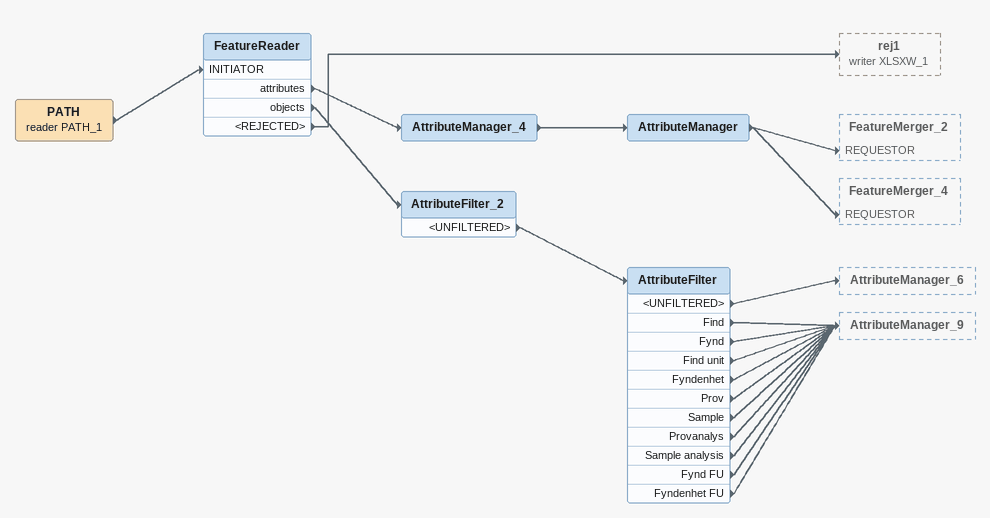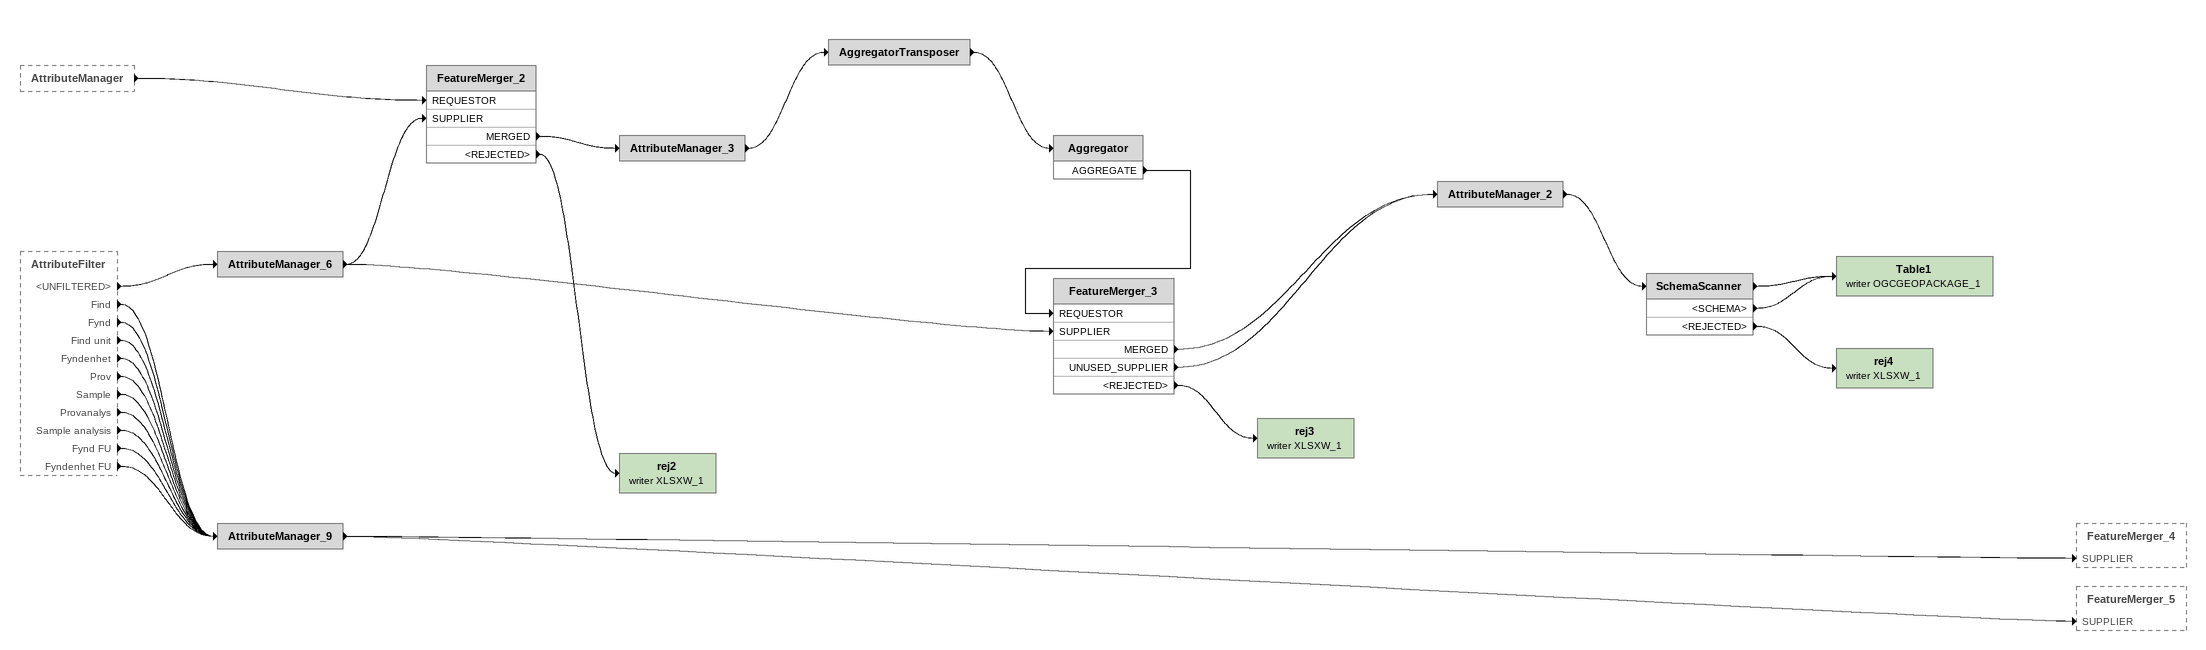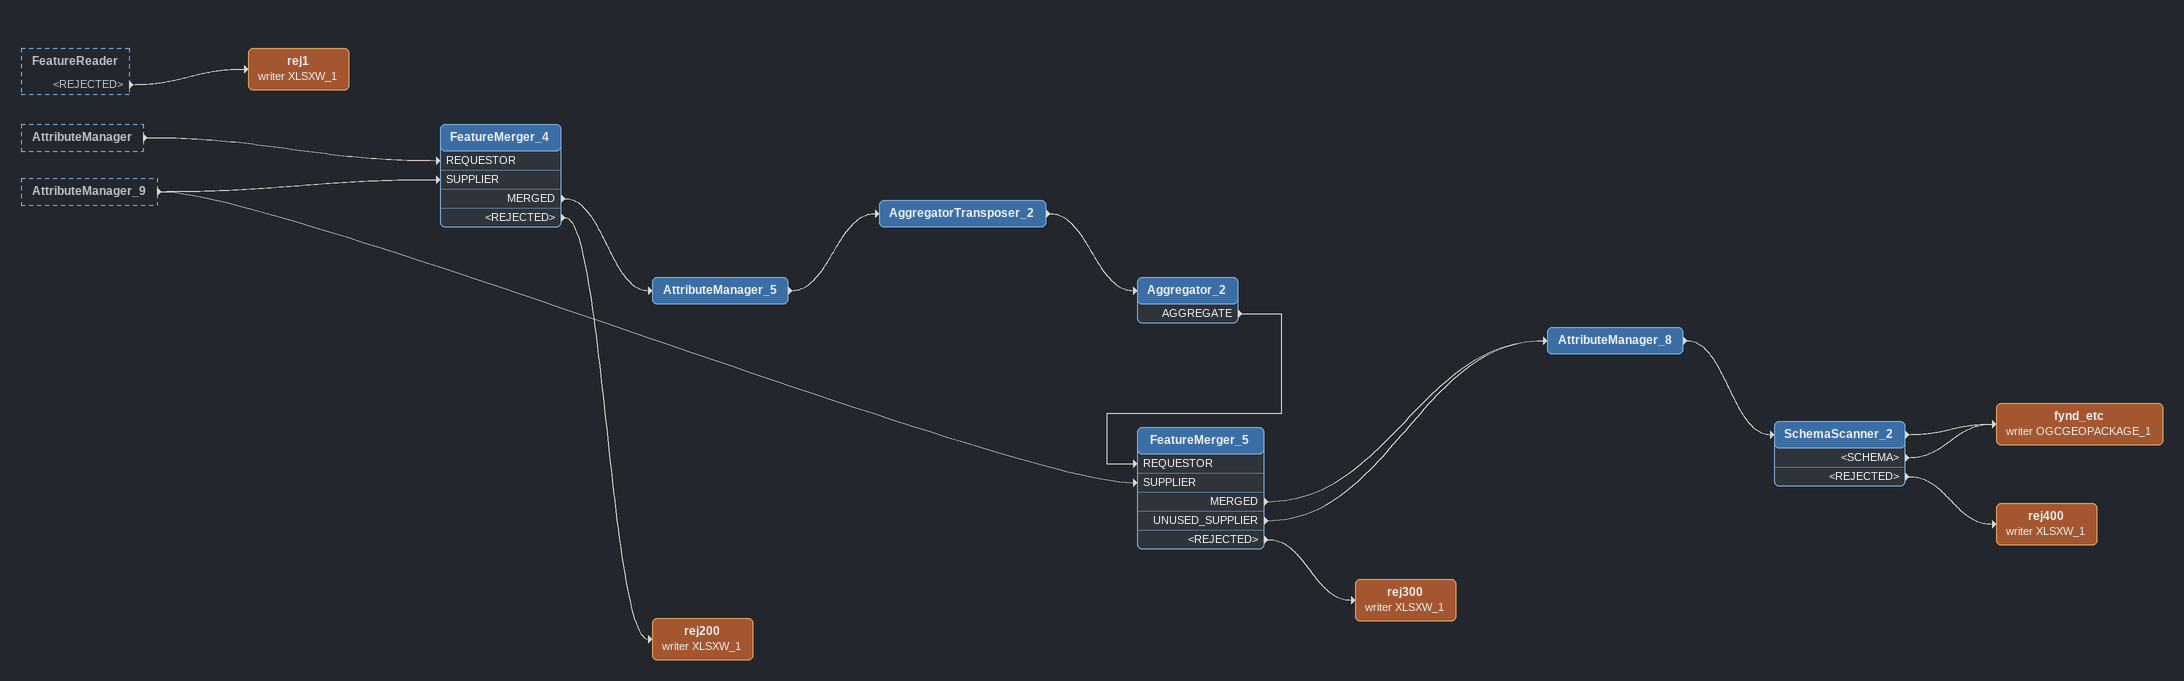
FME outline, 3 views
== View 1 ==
PATH (reader PATH_1)
    -> FeatureReader [INITIATOR]
FeatureReader
    attributes -> AttributeManager_4
    objects -> AttributeFilter_2
    <REJECTED> -> rej1 (writer XLSXW_1)
AttributeManager_4
    -> AttributeManager
AttributeManager
    -> FeatureMerger_2 [REQUESTOR]
    -> FeatureMerger_4 [REQUESTOR]
AttributeFilter_2
    <UNFILTERED> -> AttributeFilter
AttributeFilter
    <UNFILTERED> -> AttributeManager_6
    Find -> AttributeManager_9
    Fynd -> AttributeManager_9
    Find unit -> AttributeManager_9
    Fyndenhet -> AttributeManager_9
    Prov -> AttributeManager_9
    Sample -> AttributeManager_9
    Provanalys -> AttributeManager_9
    Sample analysis -> AttributeManager_9
    Fynd FU -> AttributeManager_9
    Fyndenhet FU -> AttributeManager_9

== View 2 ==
AttributeManager [outside]
    -> FeatureMerger_2 [REQUESTOR]
AttributeFilter [outside]
    <UNFILTERED> -> AttributeManager_6
    Find -> AttributeManager_9
    Fynd -> AttributeManager_9
    Find unit -> AttributeManager_9
    Fyndenhet -> AttributeManager_9
    Prov -> AttributeManager_9
    Sample -> AttributeManager_9
    Provanalys -> AttributeManager_9
    Sample analysis -> AttributeManager_9
    Fynd FU -> AttributeManager_9
    Fyndenhet FU -> AttributeManager_9
AttributeManager_6
    -> FeatureMerger_2 [SUPPLIER]
    -> FeatureMerger_3 [SUPPLIER]
FeatureMerger_2
    MERGED -> AttributeManager_3
    <REJECTED> -> rej2 (writer XLSXW_1)
AttributeManager_3
    -> AggregatorTransposer
AggregatorTransposer
    -> Aggregator
Aggregator
    AGGREGATE -> FeatureMerger_3 [REQUESTOR]
FeatureMerger_3
    MERGED -> AttributeManager_2
    UNUSED_SUPPLIER -> AttributeManager_2
    <REJECTED> -> rej3 (writer XLSXW_1)
AttributeManager_2
    -> SchemaScanner
SchemaScanner
    -> Table1 (writer OGCGEOPACKAGE_1)
    <SCHEMA> -> Table1 (writer OGCGEOPACKAGE_1)
    <REJECTED> -> rej4 (writer XLSXW_1)
Table1 (writer OGCGEOPACKAGE_1)
rej4 (writer XLSXW_1)
rej3 (writer XLSXW_1)
rej2 (writer XLSXW_1)
AttributeManager_9
    -> FeatureMerger_4 [SUPPLIER]
    -> FeatureMerger_5 [SUPPLIER]

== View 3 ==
FeatureReader [outside]
    <REJECTED> -> rej1 (writer XLSXW_1)
AttributeManager [outside]
    -> FeatureMerger_4 [REQUESTOR]
AttributeManager_9 [outside]
    -> FeatureMerger_4 [SUPPLIER]
    -> FeatureMerger_5 [SUPPLIER]
FeatureMerger_4
    MERGED -> AttributeManager_5
    <REJECTED> -> rej200 (writer XLSXW_1)
AttributeManager_5
    -> AggregatorTransposer_2
AggregatorTransposer_2
    -> Aggregator_2
Aggregator_2
    AGGREGATE -> FeatureMerger_5 [REQUESTOR]
FeatureMerger_5
    MERGED -> AttributeManager_8
    UNUSED_SUPPLIER -> AttributeManager_8
    <REJECTED> -> rej300 (writer XLSXW_1)
AttributeManager_8
    -> SchemaScanner_2
SchemaScanner_2
    -> fynd_etc (writer OGCGEOPACKAGE_1)
    <SCHEMA> -> fynd_etc (writer OGCGEOPACKAGE_1)
    <REJECTED> -> rej400 (writer XLSXW_1)
fynd_etc (writer OGCGEOPACKAGE_1)
rej400 (writer XLSXW_1)
rej300 (writer XLSXW_1)
rej200 (writer XLSXW_1)
rej1 (writer XLSXW_1)
